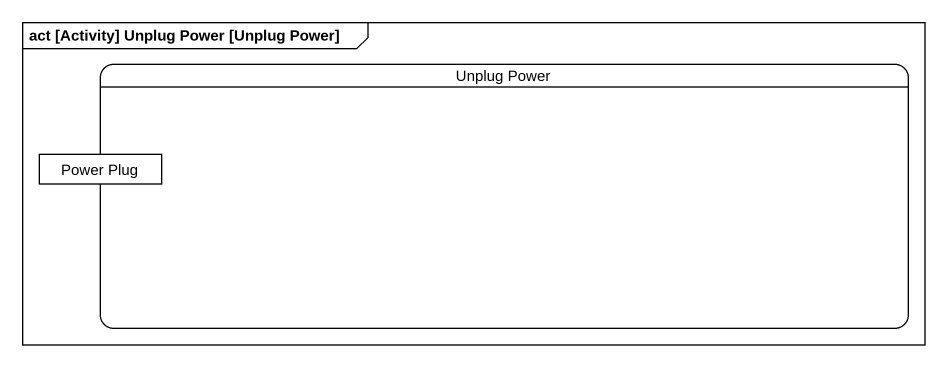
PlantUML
@startuml
mainframe act [Activity] Unplug Power [Unplug Power]
hide empty description
state "Unplug Power" as Unplug_Power {
  state "Power Plug" as Power_Plug <<object>>
}
@enduml
